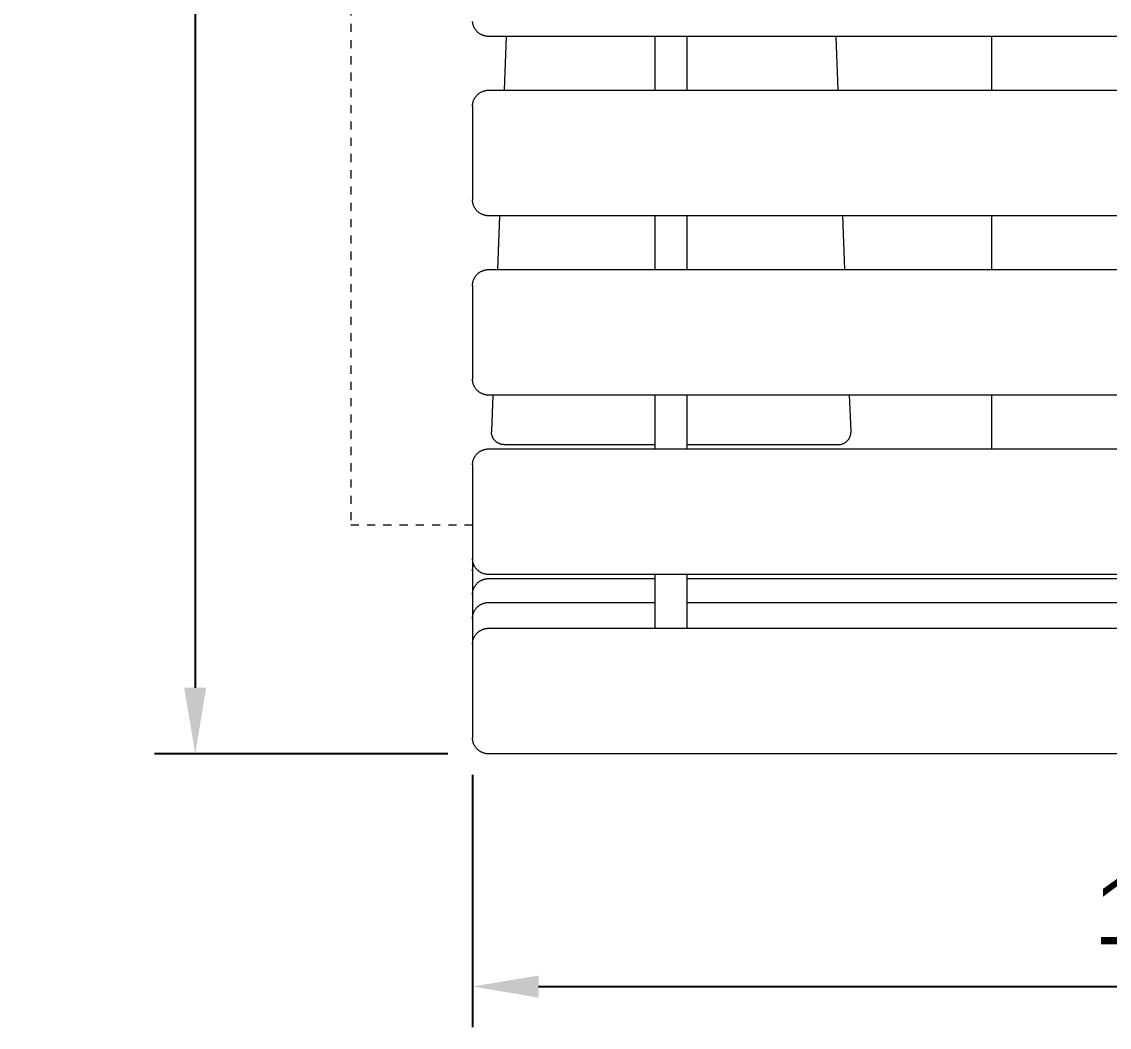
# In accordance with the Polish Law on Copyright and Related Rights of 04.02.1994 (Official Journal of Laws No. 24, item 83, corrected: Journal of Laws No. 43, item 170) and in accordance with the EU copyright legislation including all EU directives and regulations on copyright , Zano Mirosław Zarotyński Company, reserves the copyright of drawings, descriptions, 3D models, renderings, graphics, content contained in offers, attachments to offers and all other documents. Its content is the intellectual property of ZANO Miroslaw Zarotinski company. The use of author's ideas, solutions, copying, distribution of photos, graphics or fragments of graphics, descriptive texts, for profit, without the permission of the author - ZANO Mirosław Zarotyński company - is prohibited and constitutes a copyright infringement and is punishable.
# Model space of a CAD drawing. Header units: inches. Extents: x -6 to 95, y -2 to 61.
# Drawn here: x -3.73 to 9.63, y -1.99 to 10.37 of the extents above; entities that cross this region are included whole.
import ezdxf

# ---------------------------------------------------------------- set-up
doc = ezdxf.new("R2010")
doc.units = ezdxf.units.IN
doc.linetypes.add('HIDDEN', pattern=[1.905, 1.27, -0.635])
for name, color, linetype, lineweight in [('ZANO_R', 7, 'Continuous', 0), ('ZANO_R_przerywana', 250, 'HIDDEN', 0), ('ZANO_W', 1, 'Continuous', 0)]:
    doc.layers.add(name, color=color, linetype=linetype, lineweight=lineweight)
doc.styles.get("Standard").update_dxf_attribs({"font": 'arial.ttf'})
doc.dimstyles.new('amerykanie', dxfattribs={"dimtxt": 50, "dimasz": 50, "dimexe": 0.5, "dimexo": 0.5, "dimgap": 1, "dimtad": 1, "dimdec": 0, "dimzin": 0, "dimlunit": 5, "dimtxsty": 'Standard', "dimcen": 0.09, "dimclrd": 1, "dimclre": 1, "dimclrt": 1, "dimazin": 0, "dimtfac": 1, "dimtdec": 0, "dimtmove": 0, "dimatfit": 3, "dimfxl": 1, "dimtzin": 0, "dimarcsym": 1})

# ---------------------------------------------------------------- blocks, each defined once
blk = doc.blocks.new('*D355')
at = {"layer": 'ZANO_W', "color": 1, "lineweight": -2}
for p, q in [((1.504, 22.719), (-2.101, 22.719)), ((-1.601, 21.906), (-1.601, 2.184)), ((1.504, 1.372), (-2.101, 1.372))]:
    blk.add_line(p, q, dxfattribs=at)
at = {"layer": 'ZANO_W', "color": 1}
for points in [[(-1.466, 21.906), (-1.737, 21.906), (-1.601, 22.719)], [(-1.737, 2.184), (-1.466, 2.184), (-1.601, 1.372)]]:
    blk.add_solid(points, dxfattribs=at)
at = {"layer": 'ZANO_W', "color": 1, "insert": (-2.522, 12.045), "char_height": 0.8125, "attachment_point": 5, "rotation": 90}
blk.add_mtext('21 3/8', dxfattribs=at)
blk = doc.blocks.new('*D356')
at = {"layer": 'ZANO_W', "color": 1, "lineweight": -2}
for p, q in [((1.807, 1.115), (1.807, -1.988)), ((21.503, 1.092), (21.503, -1.988)), ((2.62, -1.488), (20.69, -1.488))]:
    blk.add_line(p, q, dxfattribs=at)
at = {"layer": 'ZANO_W', "color": 1}
for points in [[(2.62, -1.353), (2.62, -1.624), (1.807, -1.488)], [(20.69, -1.624), (20.69, -1.353), (21.503, -1.488)]]:
    blk.add_solid(points, dxfattribs=at)
at = {"layer": 'ZANO_W', "color": 1, "insert": (11.655, -0.568), "char_height": 0.8125, "attachment_point": 5}
blk.add_mtext('19 11/16', dxfattribs=at)

msp = doc.modelspace()

# ---------------------------------------------------------------- linework, layer by layer
at = {"layer": 'ZANO_R'}
for p, q in [((1.80821, 10.36411), (1.80764, 10.37081)), ((1.80902, 10.35744), (1.80821, 10.36411)), ((1.81004, 10.35079), (1.80902, 10.35744)), ((1.8113, 10.34418), (1.81004, 10.35079)), ((1.81278, 10.33762), (1.8113, 10.34418)), ((1.81448, 10.33112), (1.81278, 10.33762)), ((1.81641, 10.32467), (1.81448, 10.33112)), ((1.81855, 10.3183), (1.81641, 10.32467)), ((1.82091, 10.312), (1.81855, 10.3183)), ((1.82349, 10.30579), (1.82091, 10.312)), ((1.82627, 10.29967), (1.82349, 10.30579)), ((1.82926, 10.29364), (1.82627, 10.29967)), ((1.83246, 10.28773), (1.82926, 10.29364)), ((1.83585, 10.28192), (1.83246, 10.28773)), ((1.83945, 10.27624), (1.83585, 10.28192)), ((1.84323, 10.27068), (1.83945, 10.27624)), ((1.8472, 10.26525), (1.84323, 10.27068)), ((1.85136, 10.25996), (1.8472, 10.26525)), ((1.85569, 10.25482), (1.85136, 10.25996)), ((1.86019, 10.24982), (1.85569, 10.25482)), ((1.86487, 10.24499), (1.86019, 10.24982)), ((1.8697, 10.24031), (1.86487, 10.24499)), ((1.8747, 10.23581), (1.8697, 10.24031)), ((1.87984, 10.23148), (1.8747, 10.23581)), ((1.88513, 10.22732), (1.87984, 10.23148)), ((1.89056, 10.22335), (1.88513, 10.22732)), ((1.89612, 10.21957), (1.89056, 10.22335)), ((1.9018, 10.21597), (1.89612, 10.21957)), ((1.90761, 10.21258), (1.9018, 10.21597)), ((1.91352, 10.20938), (1.90761, 10.21258)), ((1.91955, 10.20639), (1.91352, 10.20938)), ((1.92567, 10.20361), (1.91955, 10.20639)), ((1.93188, 10.20103), (1.92567, 10.20361)), ((1.93818, 10.19867), (1.93188, 10.20103)), ((1.94455, 10.19653), (1.93818, 10.19867)), ((1.951, 10.1946), (1.94455, 10.19653)), ((1.9575, 10.1929), (1.951, 10.1946)), ((1.96406, 10.19142), (1.9575, 10.1929)), ((1.97067, 10.19017), (1.96406, 10.19142)), ((1.97732, 10.18914), (1.97067, 10.19017)), ((1.98399, 10.18833), (1.97732, 10.18914)), ((1.99069, 10.18776), (1.98399, 10.18833)), ((1.99741, 10.18742), (1.99069, 10.18776)), ((2.00414, 10.1873), (1.99741, 10.18742)), ((21.30567, 10.1873), (2.00414, 10.1873)), ((2.22232, 10.1873), (2.19745, 9.52582)), ((4.05246, 9.52582), (4.05246, 10.1873)), ((4.44637, 9.52582), (4.44637, 10.1873)), ((6.30138, 9.52582), (6.27651, 10.1873)), ((8.1885, 9.52582), (8.1885, 10.1873)), ((1.89056, 9.48978), (1.89612, 9.49356)), ((1.89612, 9.49356), (1.9018, 9.49715)), ((1.9018, 9.49715), (1.90761, 9.50055)), ((1.90761, 9.50055), (1.91352, 9.50374)), ((1.91352, 9.50374), (1.91955, 9.50673)), ((1.91955, 9.50673), (1.92567, 9.50952)), ((1.92567, 9.50952), (1.93188, 9.51209)), ((1.93188, 9.51209), (1.93818, 9.51445)), ((1.93818, 9.51445), (1.94455, 9.5166)), ((1.94455, 9.5166), (1.951, 9.51852)), ((1.951, 9.51852), (1.9575, 9.52022)), ((1.9575, 9.52022), (1.96406, 9.5217)), ((1.96406, 9.5217), (1.97067, 9.52296)), ((1.97067, 9.52296), (1.97732, 9.52399)), ((1.97732, 9.52399), (1.98399, 9.52479)), ((1.98399, 9.52479), (1.99069, 9.52536)), ((1.99069, 9.52536), (1.99741, 9.52571)), ((1.99741, 9.52571), (2.00414, 9.52582)), ((2.00414, 9.52582), (21.30567, 9.52582)), ((1.80902, 9.35569), (1.81004, 9.36233)), ((1.81004, 9.36233), (1.8113, 9.36894)), ((1.8113, 9.36894), (1.81278, 9.3755)), ((1.81278, 9.3755), (1.81448, 9.38201)), ((1.81448, 9.38201), (1.81641, 9.38845)), ((1.81641, 9.38845), (1.81855, 9.39483)), ((1.81855, 9.39483), (1.82091, 9.40112)), ((1.82091, 9.40112), (1.82349, 9.40734)), ((1.82349, 9.40734), (1.82627, 9.41346)), ((1.82627, 9.41346), (1.82926, 9.41948)), ((1.82926, 9.41948), (1.83246, 9.4254)), ((1.83246, 9.4254), (1.83585, 9.4312)), ((1.83585, 9.4312), (1.83945, 9.43689)), ((1.83945, 9.43689), (1.84323, 9.44245)), ((1.84323, 9.44245), (1.8472, 9.44788)), ((1.8472, 9.44788), (1.85136, 9.45316)), ((1.85136, 9.45316), (1.85569, 9.45831)), ((1.85569, 9.45831), (1.86019, 9.4633)), ((1.86019, 9.4633), (1.86487, 9.46814)), ((1.86487, 9.46814), (1.8697, 9.47281)), ((1.8697, 9.47281), (1.8747, 9.47732)), ((1.8747, 9.47732), (1.87984, 9.48165)), ((1.87984, 9.48165), (1.88513, 9.4858)), ((1.88513, 9.4858), (1.89056, 9.48978)), ((1.80718, 9.32887), (1.8073, 9.33559)), ((1.80718, 9.32887), (1.80718, 8.22691)), ((1.8073, 9.33559), (1.80764, 9.34231)), ((1.80764, 9.34231), (1.80821, 9.34901)), ((1.80821, 9.34901), (1.80902, 9.35569)), ((1.80718, 8.22691), (1.80718, 8.18033)), ((1.8073, 8.17361), (1.80718, 8.18033)), ((1.80764, 8.16689), (1.8073, 8.17361)), ((1.80821, 8.16019), (1.80764, 8.16689)), ((1.80902, 8.15352), (1.80821, 8.16019)), ((1.81004, 8.14687), (1.80902, 8.15352)), ((1.8113, 8.14026), (1.81004, 8.14687)), ((1.81278, 8.1337), (1.8113, 8.14026)), ((1.81448, 8.1272), (1.81278, 8.1337)), ((1.81641, 8.12075), (1.81448, 8.1272)), ((1.81855, 8.11438), (1.81641, 8.12075)), ((1.82091, 8.10808), (1.81855, 8.11438)), ((1.82349, 8.10187), (1.82091, 8.10808)), ((1.82627, 8.09575), (1.82349, 8.10187)), ((1.82926, 8.08972), (1.82627, 8.09575)), ((1.83246, 8.0838), (1.82926, 8.08972)), ((1.83585, 8.078), (1.83246, 8.0838)), ((1.83945, 8.07231), (1.83585, 8.078)), ((1.84323, 8.06675), (1.83945, 8.07231)), ((1.8472, 8.06133), (1.84323, 8.06675)), ((1.85136, 8.05604), (1.8472, 8.06133)), ((1.85569, 8.05089), (1.85136, 8.05604)), ((1.86019, 8.0459), (1.85569, 8.05089)), ((1.86487, 8.04107), (1.86019, 8.0459)), ((1.8697, 8.03639), (1.86487, 8.04107)), ((1.8747, 8.03189), (1.8697, 8.03639)), ((1.87984, 8.02755), (1.8747, 8.03189)), ((1.88513, 8.0234), (1.87984, 8.02755)), ((1.89056, 8.01943), (1.88513, 8.0234)), ((1.89612, 8.01564), (1.89056, 8.01943)), ((1.9018, 8.01205), (1.89612, 8.01564)), ((1.90761, 8.00866), (1.9018, 8.01205)), ((1.91352, 8.00546), (1.90761, 8.00866)), ((1.91955, 8.00247), (1.91352, 8.00546)), ((1.92567, 7.99969), (1.91955, 8.00247)), ((1.93188, 7.99711), (1.92567, 7.99969)), ((1.93818, 7.99475), (1.93188, 7.99711)), ((1.94455, 7.99261), (1.93818, 7.99475)), ((1.951, 7.99068), (1.94455, 7.99261)), ((1.9575, 7.98898), (1.951, 7.99068)), ((1.96406, 7.9875), (1.9575, 7.98898)), ((1.97067, 7.98624), (1.96406, 7.9875)), ((1.97732, 7.98521), (1.97067, 7.98624)), ((1.98399, 7.98441), (1.97732, 7.98521)), ((1.99069, 7.98384), (1.98399, 7.98441)), ((1.99741, 7.98349), (1.99069, 7.98384)), ((2.00414, 7.98338), (1.99741, 7.98349)), ((21.30567, 7.98338), (2.00414, 7.98338)), ((2.13944, 7.98338), (2.11456, 7.3219)), ((4.05246, 7.3219), (4.05246, 7.98338)), ((4.44637, 7.3219), (4.44637, 7.98338)), ((6.38427, 7.3219), (6.35939, 7.98338)), ((8.1885, 7.3219), (8.1885, 7.98338)), ((1.82926, 7.21556), (1.83246, 7.22148)), ((1.83246, 7.22148), (1.83585, 7.22728)), ((1.83585, 7.22728), (1.83945, 7.23297)), ((1.83945, 7.23297), (1.84323, 7.23853)), ((1.84323, 7.23853), (1.8472, 7.24395)), ((1.8472, 7.24395), (1.85136, 7.24924)), ((1.85136, 7.24924), (1.85569, 7.25439)), ((1.85569, 7.25439), (1.86019, 7.25938)), ((1.86019, 7.25938), (1.86487, 7.26422)), ((1.86487, 7.26422), (1.8697, 7.26889)), ((1.8697, 7.26889), (1.8747, 7.27339)), ((1.8747, 7.27339), (1.87984, 7.27773)), ((1.87984, 7.27773), (1.88513, 7.28188)), ((1.88513, 7.28188), (1.89056, 7.28585)), ((1.89056, 7.28585), (1.89612, 7.28964)), ((1.89612, 7.28964), (1.9018, 7.29323)), ((1.9018, 7.29323), (1.90761, 7.29663)), ((1.90761, 7.29663), (1.91352, 7.29982)), ((1.91352, 7.29982), (1.91955, 7.30281)), ((1.91955, 7.30281), (1.92567, 7.3056)), ((1.92567, 7.3056), (1.93188, 7.30817)), ((1.93188, 7.30817), (1.93818, 7.31053)), ((1.93818, 7.31053), (1.94455, 7.31267)), ((1.94455, 7.31267), (1.951, 7.3146)), ((1.951, 7.3146), (1.9575, 7.3163)), ((1.9575, 7.3163), (1.96406, 7.31778)), ((1.96406, 7.31778), (1.97067, 7.31904)), ((1.97067, 7.31904), (1.97732, 7.32007)), ((1.97732, 7.32007), (1.98399, 7.32087)), ((1.98399, 7.32087), (1.99069, 7.32144)), ((1.99069, 7.32144), (1.99741, 7.32179)), ((1.99741, 7.32179), (2.00414, 7.3219)), ((2.00414, 7.3219), (21.30567, 7.3219)), ((1.80718, 7.12495), (1.8073, 7.13167)), ((1.80718, 7.12495), (1.80718, 6.02299)), ((1.8073, 7.13167), (1.80764, 7.13839)), ((1.80764, 7.13839), (1.80821, 7.14509)), ((1.80821, 7.14509), (1.80902, 7.15177)), ((1.80902, 7.15177), (1.81004, 7.15841)), ((1.81004, 7.15841), (1.8113, 7.16502)), ((1.8113, 7.16502), (1.81278, 7.17158)), ((1.81278, 7.17158), (1.81448, 7.17809)), ((1.81448, 7.17809), (1.81641, 7.18453)), ((1.81641, 7.18453), (1.81855, 7.1909)), ((1.81855, 7.1909), (1.82091, 7.1972)), ((1.82091, 7.1972), (1.82349, 7.20341)), ((1.82349, 7.20341), (1.82627, 7.20954)), ((1.82627, 7.20954), (1.82926, 7.21556)), ((1.80718, 6.02299), (1.80718, 5.97641)), ((1.8073, 5.96969), (1.80718, 5.97641)), ((1.80764, 5.96297), (1.8073, 5.96969)), ((1.80821, 5.95627), (1.80764, 5.96297)), ((1.80902, 5.94959), (1.80821, 5.95627)), ((1.81004, 5.94295), (1.80902, 5.94959)), ((1.8113, 5.93634), (1.81004, 5.94295)), ((1.81278, 5.92978), (1.8113, 5.93634)), ((1.81448, 5.92327), (1.81278, 5.92978)), ((1.81641, 5.91683), (1.81448, 5.92327)), ((1.81855, 5.91046), (1.81641, 5.91683)), ((1.82091, 5.90416), (1.81855, 5.91046)), ((1.82349, 5.89795), (1.82091, 5.90416)), ((1.82627, 5.89182), (1.82349, 5.89795)), ((1.82926, 5.8858), (1.82627, 5.89182)), ((1.83246, 5.87988), (1.82926, 5.8858)), ((1.83585, 5.87408), (1.83246, 5.87988)), ((1.83945, 5.86839), (1.83585, 5.87408)), ((1.84323, 5.86283), (1.83945, 5.86839)), ((1.8472, 5.85741), (1.84323, 5.86283)), ((1.85136, 5.85212), (1.8472, 5.85741)), ((1.85569, 5.84697), (1.85136, 5.85212)), ((1.86019, 5.84198), (1.85569, 5.84697)), ((1.86487, 5.83714), (1.86019, 5.84198)), ((1.8697, 5.83247), (1.86487, 5.83714)), ((1.8747, 5.82797), (1.8697, 5.83247)), ((1.87984, 5.82363), (1.8747, 5.82797)), ((1.88513, 5.81948), (1.87984, 5.82363)), ((1.89056, 5.81551), (1.88513, 5.81948)), ((1.89612, 5.81172), (1.89056, 5.81551)), ((1.9018, 5.80813), (1.89612, 5.81172)), ((1.90761, 5.80473), (1.9018, 5.80813)), ((1.91352, 5.80154), (1.90761, 5.80473)), ((1.91955, 5.79855), (1.91352, 5.80154)), ((1.92567, 5.79576), (1.91955, 5.79855)), ((1.93188, 5.79319), (1.92567, 5.79576)), ((1.93818, 5.79083), (1.93188, 5.79319)), ((1.94455, 5.78869), (1.93818, 5.79083)), ((1.951, 5.78676), (1.94455, 5.78869)), ((1.9575, 5.78506), (1.951, 5.78676)), ((1.96406, 5.78358), (1.9575, 5.78506)), ((1.97067, 5.78232), (1.96406, 5.78358)), ((1.97732, 5.78129), (1.97067, 5.78232)), ((1.98399, 5.78049), (1.97732, 5.78129)), ((1.99069, 5.77992), (1.98399, 5.78049)), ((1.99741, 5.77957), (1.99069, 5.77992)), ((2.00414, 5.77946), (1.99741, 5.77957)), ((21.30567, 5.77946), (2.00414, 5.77946)), ((2.05656, 5.77946), (2.03983, 5.33462)), ((4.05246, 5.11798), (4.05246, 5.77946)), ((4.44637, 5.11798), (4.44637, 5.77946)), ((6.459, 5.33462), (6.44227, 5.77946)), ((8.1885, 5.11798), (8.1885, 5.77946)), ((2.03974, 5.33166), (2.03972, 5.32869)), ((2.03981, 5.32332), (2.03972, 5.32869)), ((2.03983, 5.33462), (2.03974, 5.33166)), ((2.04008, 5.31794), (2.03981, 5.32332)), ((2.04054, 5.31258), (2.04008, 5.31794)), ((2.04118, 5.30724), (2.04054, 5.31258)), ((2.04201, 5.30192), (2.04118, 5.30724)), ((2.04301, 5.29664), (2.04201, 5.30192)), ((2.0442, 5.29139), (2.04301, 5.29664)), ((2.04556, 5.28618), (2.0442, 5.29139)), ((2.0471, 5.28103), (2.04556, 5.28618)), ((2.04881, 5.27593), (2.0471, 5.28103)), ((2.0507, 5.27089), (2.04881, 5.27593)), ((2.05276, 5.26592), (2.0507, 5.27089)), ((2.05499, 5.26102), (2.05276, 5.26592)), ((2.05738, 5.25621), (2.05499, 5.26102)), ((2.05994, 5.25147), (2.05738, 5.25621)), ((2.06265, 5.24683), (2.05994, 5.25147)), ((2.06553, 5.24228), (2.06265, 5.24683)), ((2.06855, 5.23783), (2.06553, 5.24228)), ((2.07173, 5.23349), (2.06855, 5.23783)), ((2.07506, 5.22926), (2.07173, 5.23349)), ((2.07852, 5.22514), (2.07506, 5.22926)), ((2.08213, 5.22115), (2.07852, 5.22514)), ((2.08586, 5.21728), (2.08213, 5.22115)), ((2.08973, 5.21354), (2.08586, 5.21728)), ((2.09373, 5.20994), (2.08973, 5.21354)), ((6.40529, 5.2101), (6.40928, 5.21372)), ((6.40928, 5.21372), (6.41315, 5.21747)), ((6.41315, 5.21747), (6.41689, 5.22135)), ((6.41689, 5.22135), (6.4205, 5.22536)), ((6.4205, 5.22536), (6.42396, 5.22949)), ((6.42396, 5.22949), (6.42729, 5.23374)), ((6.42729, 5.23374), (6.43046, 5.2381)), ((6.43046, 5.2381), (6.43349, 5.24256)), ((6.43349, 5.24256), (6.43636, 5.24712)), ((6.43636, 5.24712), (6.43907, 5.25178)), ((6.43907, 5.25178), (6.44162, 5.25653)), ((6.44162, 5.25653), (6.44401, 5.26137)), ((6.44401, 5.26137), (6.44623, 5.26628)), ((6.44623, 5.26628), (6.44828, 5.27127)), ((6.44828, 5.27127), (6.45016, 5.27632)), ((6.45016, 5.27632), (6.45186, 5.28144)), ((6.45186, 5.28144), (6.45339, 5.28661)), ((6.45339, 5.28661), (6.45474, 5.29183)), ((6.45474, 5.29183), (6.45591, 5.29709)), ((6.45591, 5.29709), (6.4569, 5.30239)), ((6.4569, 5.30239), (6.45771, 5.30772)), ((6.45771, 5.30772), (6.45834, 5.31308)), ((6.45834, 5.31308), (6.45878, 5.31845)), ((6.45878, 5.31845), (6.45904, 5.32383)), ((6.45911, 5.32923), (6.459, 5.33462)), ((6.45904, 5.32383), (6.45911, 5.32923)), ((1.88513, 5.07796), (1.89056, 5.08193)), ((1.89056, 5.08193), (1.89612, 5.08572)), ((1.89612, 5.08572), (1.9018, 5.08931)), ((1.9018, 5.08931), (1.90761, 5.0927)), ((1.90761, 5.0927), (1.91352, 5.0959)), ((1.91352, 5.0959), (1.91955, 5.09889)), ((1.91955, 5.09889), (1.92567, 5.10167)), ((1.92567, 5.10167), (1.93188, 5.10425)), ((1.93188, 5.10425), (1.93818, 5.10661)), ((1.93818, 5.10661), (1.94455, 5.10875)), ((1.94455, 5.10875), (1.951, 5.11068)), ((1.951, 5.11068), (1.9575, 5.11238)), ((1.9575, 5.11238), (1.96406, 5.11386)), ((1.96406, 5.11386), (1.97067, 5.11512)), ((1.97067, 5.11512), (1.97732, 5.11615)), ((1.97732, 5.11615), (1.98399, 5.11695)), ((1.98399, 5.11695), (1.99069, 5.11752)), ((1.99069, 5.11752), (1.99741, 5.11787)), ((1.99741, 5.11787), (2.00414, 5.11798)), ((2.00414, 5.11798), (21.30567, 5.11798)), ((2.09784, 5.20647), (2.09373, 5.20994)), ((2.10207, 5.20315), (2.09784, 5.20647)), ((2.10642, 5.19997), (2.10207, 5.20315)), ((2.11086, 5.19694), (2.10642, 5.19997)), ((2.11541, 5.19407), (2.11086, 5.19694)), ((2.12006, 5.19135), (2.11541, 5.19407)), ((2.12479, 5.1888), (2.12006, 5.19135)), ((2.12961, 5.1864), (2.12479, 5.1888)), ((2.13451, 5.18418), (2.12961, 5.1864)), ((2.13948, 5.18212), (2.13451, 5.18418)), ((2.14451, 5.18023), (2.13948, 5.18212)), ((2.14961, 5.17851), (2.14451, 5.18023)), ((2.15477, 5.17697), (2.14961, 5.17851)), ((2.15997, 5.17561), (2.15477, 5.17697)), ((2.16522, 5.17443), (2.15997, 5.17561)), ((2.17051, 5.17342), (2.16522, 5.17443)), ((2.17582, 5.1726), (2.17051, 5.17342)), ((2.18117, 5.17196), (2.17582, 5.1726)), ((2.18653, 5.1715), (2.18117, 5.17196)), ((2.1919, 5.17122), (2.18653, 5.1715)), ((2.19728, 5.17113), (2.1919, 5.17122)), ((2.19728, 5.17113), (4.05246, 5.17113)), ((4.44637, 5.17113), (6.30155, 5.17113)), ((6.30155, 5.17113), (6.30694, 5.17122)), ((6.30694, 5.17122), (6.31233, 5.1715)), ((6.31233, 5.1715), (6.3177, 5.17196)), ((6.3177, 5.17196), (6.32305, 5.17261)), ((6.32305, 5.17261), (6.32838, 5.17343)), ((6.32838, 5.17343), (6.33368, 5.17444)), ((6.33368, 5.17444), (6.33894, 5.17563)), ((6.33894, 5.17563), (6.34415, 5.177)), ((6.34415, 5.177), (6.34932, 5.17855)), ((6.34932, 5.17855), (6.35443, 5.18027)), ((6.35443, 5.18027), (6.35947, 5.18216)), ((6.35947, 5.18216), (6.36445, 5.18423)), ((6.36445, 5.18423), (6.36936, 5.18647)), ((6.36936, 5.18647), (6.37418, 5.18887)), ((6.37418, 5.18887), (6.37893, 5.19144)), ((6.37893, 5.19144), (6.38358, 5.19417)), ((6.38358, 5.19417), (6.38813, 5.19705)), ((6.38813, 5.19705), (6.39259, 5.20009)), ((6.39259, 5.20009), (6.39693, 5.20328)), ((6.39693, 5.20328), (6.40117, 5.20662)), ((6.40117, 5.20662), (6.40529, 5.2101)), ((1.80821, 4.94117), (1.80902, 4.94784)), ((1.80902, 4.94784), (1.81004, 4.95449)), ((1.81004, 4.95449), (1.8113, 4.9611)), ((1.8113, 4.9611), (1.81278, 4.96766)), ((1.81278, 4.96766), (1.81448, 4.97416)), ((1.81448, 4.97416), (1.81641, 4.98061)), ((1.81641, 4.98061), (1.81855, 4.98698)), ((1.81855, 4.98698), (1.82091, 4.99328)), ((1.82091, 4.99328), (1.82349, 4.99949)), ((1.82349, 4.99949), (1.82627, 5.00561)), ((1.82627, 5.00561), (1.82926, 5.01164)), ((1.82926, 5.01164), (1.83246, 5.01756)), ((1.83246, 5.01756), (1.83585, 5.02336)), ((1.83585, 5.02336), (1.83945, 5.02905)), ((1.83945, 5.02905), (1.84323, 5.03461)), ((1.84323, 5.03461), (1.8472, 5.04003)), ((1.8472, 5.04003), (1.85136, 5.04532)), ((1.85136, 5.04532), (1.85569, 5.05047)), ((1.85569, 5.05047), (1.86019, 5.05546)), ((1.86019, 5.05546), (1.86487, 5.06029)), ((1.86487, 5.06029), (1.8697, 5.06497)), ((1.8697, 5.06497), (1.8747, 5.06947)), ((1.8747, 5.06947), (1.87984, 5.07381)), ((1.87984, 5.07381), (1.88513, 5.07796)), ((1.80718, 4.92103), (1.8073, 4.92775)), ((1.80718, 4.92103), (1.80718, 3.81907)), ((1.8073, 4.92775), (1.80764, 4.93447)), ((1.80764, 4.93447), (1.80821, 4.94117)), ((1.80718, 3.81907), (1.80718, 3.77249)), ((1.80718, 3.77249), (1.80718, 3.7679)), ((1.8073, 3.76577), (1.80718, 3.77249)), ((1.80718, 3.7679), (1.80718, 3.62122)), ((1.80764, 3.75905), (1.8073, 3.76577)), ((1.80821, 3.75235), (1.80764, 3.75905)), ((1.80902, 3.74567), (1.80821, 3.75235)), ((1.81004, 3.73903), (1.80902, 3.74567)), ((1.80718, 3.62122), (1.80729, 3.62769)), ((1.80718, 3.62122), (1.80718, 3.47455)), ((1.80729, 3.62769), (1.80761, 3.63415)), ((1.80761, 3.63415), (1.80814, 3.6406)), ((1.80814, 3.6406), (1.80888, 3.64703)), ((1.80888, 3.64703), (1.80983, 3.65342)), ((1.80983, 3.65342), (1.81099, 3.65979)), ((1.8113, 3.73242), (1.81004, 3.73903)), ((1.81099, 3.65979), (1.81236, 3.66611)), ((1.81278, 3.72586), (1.8113, 3.73242)), ((1.81236, 3.66611), (1.81394, 3.67238)), ((1.81448, 3.71935), (1.81278, 3.72586)), ((1.81394, 3.67238), (1.81572, 3.6786)), ((1.81641, 3.71291), (1.81448, 3.71935)), ((1.81572, 3.6786), (1.81771, 3.68476)), ((1.81855, 3.70653), (1.81641, 3.71291)), ((1.81771, 3.68476), (1.8199, 3.69084)), ((1.82091, 3.70024), (1.81855, 3.70653)), ((1.8199, 3.69084), (1.82228, 3.69686)), ((1.82349, 3.69402), (1.82091, 3.70024)), ((1.82627, 3.6879), (1.82349, 3.69402)), ((1.82926, 3.68188), (1.82627, 3.6879)), ((1.83246, 3.67596), (1.82926, 3.68188)), ((1.83585, 3.67016), (1.83246, 3.67596)), ((1.83945, 3.66447), (1.83585, 3.67016)), ((1.84323, 3.65891), (1.83945, 3.66447)), ((1.8472, 3.65348), (1.84323, 3.65891)), ((1.85136, 3.6482), (1.8472, 3.65348)), ((1.85569, 3.64305), (1.85136, 3.6482)), ((1.86019, 3.63806), (1.85569, 3.64305)), ((1.86487, 3.63322), (1.86019, 3.63806)), ((1.8697, 3.62855), (1.86487, 3.63322)), ((1.8747, 3.62404), (1.8697, 3.62855)), ((1.87984, 3.61971), (1.8747, 3.62404)), ((1.88513, 3.61556), (1.87984, 3.61971)), ((1.89056, 3.61158), (1.88513, 3.61556)), ((1.89612, 3.6078), (1.89056, 3.61158)), ((1.8697, 3.47182), (1.8747, 3.47633)), ((1.8747, 3.47633), (1.87984, 3.48066)), ((1.87984, 3.48066), (1.88513, 3.48481)), ((1.88513, 3.48481), (1.89056, 3.48879)), ((1.89056, 3.48879), (1.89612, 3.49257)), ((1.9018, 3.60421), (1.89612, 3.6078)), ((1.89612, 3.49257), (1.9018, 3.49616)), ((1.90761, 3.60081), (1.9018, 3.60421)), ((1.9018, 3.49616), (1.90761, 3.49956)), ((1.91352, 3.59762), (1.90761, 3.60081)), ((1.90761, 3.49956), (1.91352, 3.50275)), ((1.91955, 3.59463), (1.91352, 3.59762)), ((1.91352, 3.50275), (1.91955, 3.50575)), ((1.92567, 3.59184), (1.91955, 3.59463)), ((1.91955, 3.50575), (1.92567, 3.50853)), ((1.93188, 3.58927), (1.92567, 3.59184)), ((1.92567, 3.50853), (1.93188, 3.5111)), ((1.93818, 3.58691), (1.93188, 3.58927)), ((1.93188, 3.5111), (1.93818, 3.51346)), ((1.94455, 3.58476), (1.93818, 3.58691)), ((1.93818, 3.51346), (1.94455, 3.51561)), ((1.951, 3.58284), (1.94455, 3.58476)), ((1.94455, 3.51561), (1.951, 3.51753)), ((1.9575, 3.58114), (1.951, 3.58284)), ((1.951, 3.51753), (1.9575, 3.51924)), ((1.96406, 3.57966), (1.9575, 3.58114)), ((1.9575, 3.51924), (1.96406, 3.52072)), ((1.97067, 3.5784), (1.96406, 3.57966)), ((1.96406, 3.52072), (1.97067, 3.52197)), ((1.97732, 3.57737), (1.97067, 3.5784)), ((1.97067, 3.52197), (1.97732, 3.523)), ((1.98399, 3.57657), (1.97732, 3.57737)), ((1.97732, 3.523), (1.98399, 3.5238)), ((1.99069, 3.576), (1.98399, 3.57657)), ((1.98399, 3.5238), (1.99069, 3.52438)), ((1.99741, 3.57565), (1.99069, 3.576)), ((1.99069, 3.52438), (1.99741, 3.52472)), ((2.00414, 3.57554), (1.99741, 3.57565)), ((1.99741, 3.52472), (2.00414, 3.52484)), ((21.30567, 3.57554), (2.00414, 3.57554)), ((2.00414, 3.52484), (4.05246, 3.52484)), ((4.05246, 2.91406), (4.05246, 3.57554)), ((4.44637, 2.91406), (4.44637, 3.57554)), ((4.44637, 3.52484), (18.86343, 3.52484)), ((1.80718, 3.47455), (1.80718, 3.32788)), ((1.80764, 3.34132), (1.80821, 3.34802)), ((1.80821, 3.34802), (1.80902, 3.3547)), ((1.80902, 3.3547), (1.81004, 3.36135)), ((1.81004, 3.36135), (1.8113, 3.36795)), ((1.8113, 3.36795), (1.81278, 3.37451)), ((1.81278, 3.37451), (1.81448, 3.38102)), ((1.81448, 3.38102), (1.81641, 3.38746)), ((1.81641, 3.38746), (1.81855, 3.39384)), ((1.81855, 3.39384), (1.82091, 3.40013)), ((1.82091, 3.40013), (1.82349, 3.40635)), ((1.82349, 3.40635), (1.82627, 3.41247)), ((1.82627, 3.41247), (1.82926, 3.41849)), ((1.82926, 3.41849), (1.83246, 3.42441)), ((1.83246, 3.42441), (1.83585, 3.43022)), ((1.83585, 3.43022), (1.83945, 3.4359)), ((1.83945, 3.4359), (1.84323, 3.44146)), ((1.84323, 3.44146), (1.8472, 3.44689)), ((1.8472, 3.44689), (1.85136, 3.45218)), ((1.85136, 3.45218), (1.85569, 3.45732)), ((1.85569, 3.45732), (1.86019, 3.46231)), ((1.86019, 3.46231), (1.86487, 3.46715)), ((1.86487, 3.46715), (1.8697, 3.47182)), ((1.80718, 3.32788), (1.8073, 3.3346)), ((1.80718, 3.32788), (1.80718, 3.18121)), ((1.8073, 3.3346), (1.80764, 3.34132)), ((1.90761, 3.20621), (1.91352, 3.20941)), ((1.91352, 3.20941), (1.91955, 3.2124)), ((1.91955, 3.2124), (1.92567, 3.21519)), ((1.92567, 3.21519), (1.93188, 3.21776)), ((1.93188, 3.21776), (1.93818, 3.22012)), ((1.93818, 3.22012), (1.94455, 3.22226)), ((1.94455, 3.22226), (1.951, 3.22419)), ((1.951, 3.22419), (1.9575, 3.22589)), ((1.9575, 3.22589), (1.96406, 3.22737)), ((1.96406, 3.22737), (1.97067, 3.22863)), ((1.97067, 3.22863), (1.97732, 3.22966)), ((1.97732, 3.22966), (1.98399, 3.23046)), ((1.98399, 3.23046), (1.99069, 3.23103)), ((1.99069, 3.23103), (1.99741, 3.23138)), ((1.99741, 3.23138), (2.00414, 3.23149)), ((2.00414, 3.23149), (4.05246, 3.23149)), ((4.44637, 3.23149), (18.86343, 3.23149)), ((1.80718, 3.18121), (1.80718, 3.03454)), ((1.81004, 3.068), (1.8113, 3.07461)), ((1.8113, 3.07461), (1.81278, 3.08117)), ((1.81278, 3.08117), (1.81448, 3.08768)), ((1.81448, 3.08768), (1.81641, 3.09412)), ((1.81641, 3.09412), (1.81855, 3.10049)), ((1.81855, 3.10049), (1.82091, 3.10679)), ((1.82091, 3.10679), (1.82349, 3.113)), ((1.82349, 3.113), (1.82627, 3.11913)), ((1.82627, 3.11913), (1.82926, 3.12515)), ((1.82926, 3.12515), (1.83246, 3.13107)), ((1.83246, 3.13107), (1.83585, 3.13687)), ((1.83585, 3.13687), (1.83945, 3.14256)), ((1.83945, 3.14256), (1.84323, 3.14812)), ((1.84323, 3.14812), (1.8472, 3.15354)), ((1.8472, 3.15354), (1.85136, 3.15883)), ((1.85136, 3.15883), (1.85569, 3.16398)), ((1.85569, 3.16398), (1.86019, 3.16897)), ((1.86019, 3.16897), (1.86487, 3.17381)), ((1.86487, 3.17381), (1.8697, 3.17848)), ((1.8697, 3.17848), (1.8747, 3.18298)), ((1.8747, 3.18298), (1.87984, 3.18732)), ((1.87984, 3.18732), (1.88513, 3.19147)), ((1.88513, 3.19147), (1.89056, 3.19544)), ((1.89056, 3.19544), (1.89612, 3.19923)), ((1.89612, 3.19923), (1.9018, 3.20282)), ((1.9018, 3.20282), (1.90761, 3.20621)), ((1.80718, 3.03454), (1.8073, 3.04126)), ((1.80718, 3.03454), (1.80718, 2.88787)), ((1.8073, 3.04126), (1.80764, 3.04798)), ((1.80764, 3.04798), (1.80821, 3.05468)), ((1.80821, 3.05468), (1.80902, 3.06136)), ((1.80902, 3.06136), (1.81004, 3.068)), ((1.80718, 2.88787), (1.80718, 2.7171)), ((1.82627, 2.80169), (1.82926, 2.80772)), ((1.82926, 2.80772), (1.83246, 2.81363)), ((1.83246, 2.81363), (1.83585, 2.81944)), ((1.83585, 2.81944), (1.83945, 2.82512)), ((1.83945, 2.82512), (1.84323, 2.83068)), ((1.84323, 2.83068), (1.8472, 2.83611)), ((1.8472, 2.83611), (1.85136, 2.8414)), ((1.85136, 2.8414), (1.85569, 2.84654)), ((1.85569, 2.84654), (1.86019, 2.85154)), ((1.86019, 2.85154), (1.86487, 2.85637)), ((1.86487, 2.85637), (1.8697, 2.86105)), ((1.8697, 2.86105), (1.8747, 2.86555)), ((1.8747, 2.86555), (1.87984, 2.86988)), ((1.87984, 2.86988), (1.88513, 2.87404)), ((1.88513, 2.87404), (1.89056, 2.87801)), ((1.89056, 2.87801), (1.89612, 2.88179)), ((1.89612, 2.88179), (1.9018, 2.88539)), ((1.9018, 2.88539), (1.90761, 2.88878)), ((1.90761, 2.88878), (1.91352, 2.89198)), ((1.91352, 2.89198), (1.91955, 2.89497)), ((1.91955, 2.89497), (1.92567, 2.89775)), ((1.92567, 2.89775), (1.93188, 2.90033)), ((1.93188, 2.90033), (1.93818, 2.90269)), ((1.93818, 2.90269), (1.94455, 2.90483)), ((1.94455, 2.90483), (1.951, 2.90676)), ((1.951, 2.90676), (1.9575, 2.90846)), ((1.9575, 2.90846), (1.96406, 2.90994)), ((1.96406, 2.90994), (1.97067, 2.91119)), ((1.97067, 2.91119), (1.97732, 2.91222)), ((1.97732, 2.91222), (1.98399, 2.91303)), ((1.98399, 2.91303), (1.99069, 2.9136)), ((1.99069, 2.9136), (1.99741, 2.91394)), ((1.99741, 2.91394), (2.00414, 2.91406)), ((2.00414, 2.91406), (21.30567, 2.91406)), ((1.80718, 2.7171), (1.8073, 2.72383)), ((1.80718, 2.7171), (1.80718, 1.61514)), ((1.8073, 2.72383), (1.80764, 2.73054)), ((1.80764, 2.73054), (1.80821, 2.73725)), ((1.80821, 2.73725), (1.80902, 2.74392)), ((1.80902, 2.74392), (1.81004, 2.75057)), ((1.81004, 2.75057), (1.8113, 2.75718)), ((1.8113, 2.75718), (1.81278, 2.76374)), ((1.81278, 2.76374), (1.81448, 2.77024)), ((1.81448, 2.77024), (1.81641, 2.77669)), ((1.81641, 2.77669), (1.81855, 2.78306)), ((1.81855, 2.78306), (1.82091, 2.78936)), ((1.82091, 2.78936), (1.82349, 2.79557)), ((1.82349, 2.79557), (1.82627, 2.80169)), ((1.80718, 1.61514), (1.80718, 1.56857)), ((1.8073, 1.56184), (1.80718, 1.56857)), ((1.80764, 1.55513), (1.8073, 1.56184)), ((1.80821, 1.54843), (1.80764, 1.55513)), ((1.80902, 1.54175), (1.80821, 1.54843)), ((1.81004, 1.5351), (1.80902, 1.54175)), ((1.8113, 1.5285), (1.81004, 1.5351)), ((1.81278, 1.52194), (1.8113, 1.5285)), ((1.81448, 1.51543), (1.81278, 1.52194)), ((1.81641, 1.50899), (1.81448, 1.51543)), ((1.81855, 1.50261), (1.81641, 1.50899)), ((1.82091, 1.49632), (1.81855, 1.50261)), ((1.82349, 1.4901), (1.82091, 1.49632)), ((1.82627, 1.48398), (1.82349, 1.4901)), ((1.82926, 1.47796), (1.82627, 1.48398)), ((1.83246, 1.47204), (1.82926, 1.47796)), ((1.83585, 1.46623), (1.83246, 1.47204)), ((1.83945, 1.46055), (1.83585, 1.46623)), ((1.84323, 1.45499), (1.83945, 1.46055)), ((1.8472, 1.44956), (1.84323, 1.45499)), ((1.85136, 1.44427), (1.8472, 1.44956)), ((1.85569, 1.43913), (1.85136, 1.44427)), ((1.86019, 1.43414), (1.85569, 1.43913)), ((1.86487, 1.4293), (1.86019, 1.43414)), ((1.8697, 1.42463), (1.86487, 1.4293)), ((1.8747, 1.42012), (1.8697, 1.42463)), ((1.87984, 1.41579), (1.8747, 1.42012)), ((1.88513, 1.41163), (1.87984, 1.41579)), ((1.89056, 1.40766), (1.88513, 1.41163)), ((1.89612, 1.40388), (1.89056, 1.40766)), ((1.9018, 1.40029), (1.89612, 1.40388)), ((1.90761, 1.39689), (1.9018, 1.40029)), ((1.91352, 1.3937), (1.90761, 1.39689)), ((1.91955, 1.3907), (1.91352, 1.3937)), ((1.92567, 1.38792), (1.91955, 1.3907)), ((1.93188, 1.38535), (1.92567, 1.38792)), ((1.93818, 1.38299), (1.93188, 1.38535)), ((1.94455, 1.38084), (1.93818, 1.38299)), ((1.951, 1.37892), (1.94455, 1.38084)), ((1.9575, 1.37721), (1.951, 1.37892)), ((1.96406, 1.37573), (1.9575, 1.37721)), ((1.97067, 1.37448), (1.96406, 1.37573)), ((1.97732, 1.37345), (1.97067, 1.37448)), ((1.98399, 1.37265), (1.97732, 1.37345)), ((1.99069, 1.37207), (1.98399, 1.37265)), ((1.99741, 1.37173), (1.99069, 1.37207)), ((2.00414, 1.37161), (1.99741, 1.37173)), ((21.30567, 1.37161), (2.00414, 1.37161))]:
    msp.add_line(p, q, dxfattribs=at)
at = {"layer": 'ZANO_R_przerywana', "ltscale": 0.05}
for p, q in [((0.31033, 19.94271), (0.31033, 4.18636)), ((0.31033, 4.18636), (1.80718, 4.18636))]:
    msp.add_line(p, q, dxfattribs=at)

# ---------------------------------------------------------------- dimensions: what is measured, and where the dimension line sits
at = {"layer": 'ZANO_W'}
dim = msp.add_linear_dim(base=(-1.60137, 1.37161), p1=(2.00414, 22.71857), p2=(2.00414, 1.37161), angle=90, dimstyle='amerykanie', override={"dimtxt": 0.8125, "dimasz": 0.8125, "dimgap": 0.5, "dimdec": 4, "dimaunit": 1, "dimadec": 1, "dimtdec": 4, "dimtmove": 1, "dimfrac": 2}, dxfattribs=at)
dim.commit()
dim.dimension.update_dxf_attribs({"geometry": '*D355', "text_midpoint": (-2.52175, 12.04509)})
dim = msp.add_linear_dim(base=(21.50262, -1.48838), p1=(1.80718, 1.61514), p2=(21.50262, 1.59186), dimstyle='amerykanie', override={"dimtxt": 0.8125, "dimasz": 0.8125, "dimgap": 0.5, "dimdec": 4, "dimaunit": 1, "dimadec": 1, "dimtdec": 4, "dimtmove": 1, "dimfrac": 2}, dxfattribs=at)
dim.commit()
dim.dimension.update_dxf_attribs({"geometry": '*D356', "text_midpoint": (11.6549, -0.56828)})

doc.saveas('drawing.dxf')
